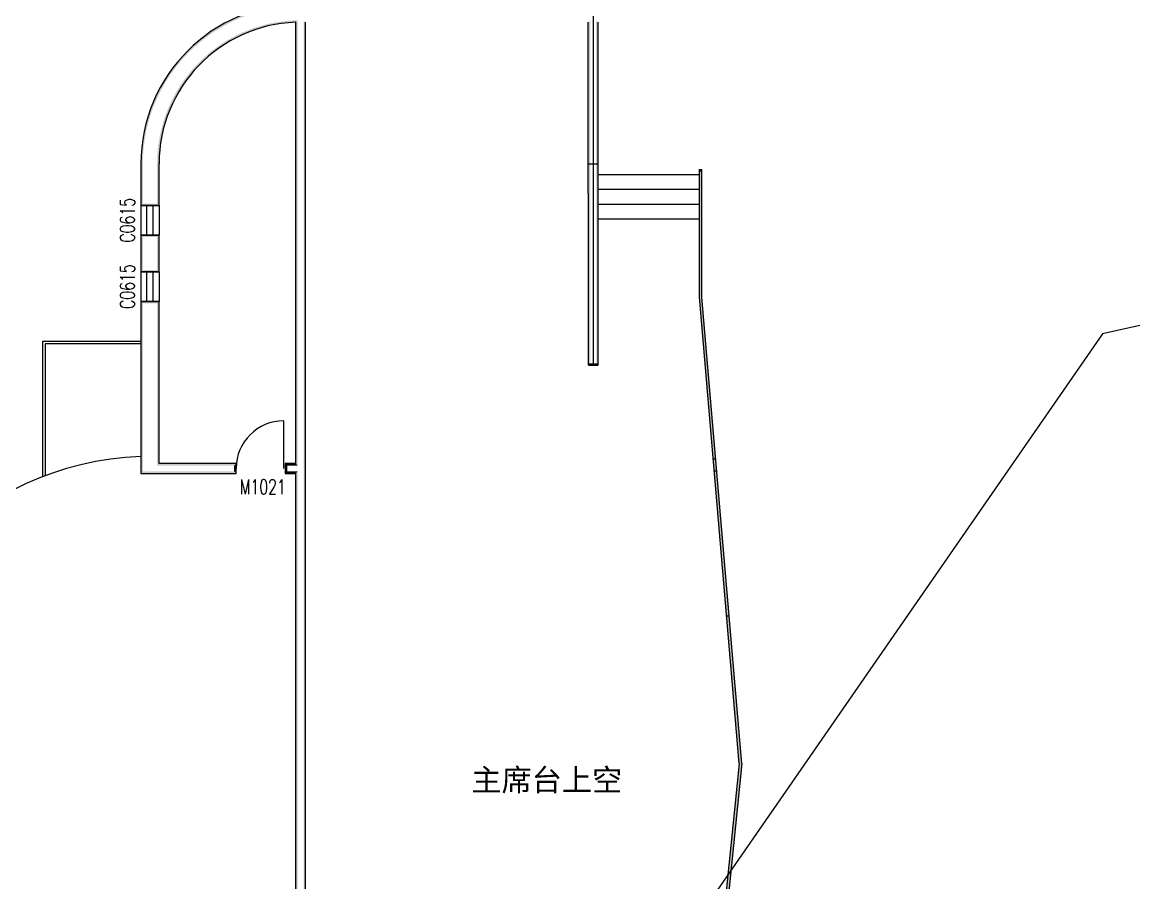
# Model space of a CAD drawing. Header units: millimetres. Extents: x -150677 to 588340, y -254013 to 149700.
# Drawn here: x 155936 to 178557, y -96336 to -78827 of the extents above; entities that cross this region are included whole.
import ezdxf

# ---------------------------------------------------------------- set-up
doc = ezdxf.new("R2010")
doc.units = ezdxf.units.MM
doc.header["$LTSCALE"] = 10
doc.header["$MEASUREMENT"] = 0
doc.linetypes.add('DOTE', pattern=[2.42, 2, -0.2, 0.02, -0.2])
for name, color, linetype in [('DOTE', 1, 'Continuous'), ('PUB_WALL', 9, 'Continuous'), ('WALL', 9, 'Continuous'), ('WINDOW', 4, 'Continuous'), ('WINDOW_TEXT', 7, 'Continuous')]:
    doc.layers.add(name, color=color, linetype=linetype)
doc.styles.add('_TCH_WINDOW', font='SIMPLEX', dxfattribs={"bigfont": 'GBCBIG'})
doc.styles.add('HZHT', font='')
doc.styles.get('HZHT').set_extended_font_data('SimSun')

# ---------------------------------------------------------------- blocks, each defined once
blk = doc.blocks.new('$DorLib2D$00000003')
blk.add_line((0.47, 0), (0.47, 0.97))
at = {"lineweight": 13}
blk.add_arc((0.47, 0), 0.97, 90, 180, dxfattribs=at)
blk = doc.blocks.new('$WINLIB2D$00000001')
at = {"color": 0}
for points in [[(-0.5, 0.5), (-0.5, -0.5)], [(-0.5, 0.5), (0.5, 0.5)], [(0.5, -0.5), (0.5, 0.5)], [(0.5, 0.167), (-0.5, 0.167)], [(0.5, -0.167), (-0.5, -0.167)], [(-0.5, -0.5), (0.5, -0.5)]]:
    blk.add_lwpolyline(points, dxfattribs=at)

msp = doc.modelspace()

# ---------------------------------------------------------------- hatches: boundary and pattern name
at = {"layer": 'PUB_WALL'}
for points in [[(161600.7, -78456, 0.4142136), (158350.7, -81706), (158390.7, -81706, -0.4142136), (161600.7, -78496)], [(161500.7, -78827.7, 0.4040778), (158720.7, -81706), (158680.7, -81706, -0.4082075), (161540.7, -78786.6)], [(161500.7, -87806), (161500.7, -78827.7), (161540.7, -78786.6), (161540.7, -87846)], [(161700.7, -87906), (161700.7, -78826), (161660.7, -78786), (161660.7, -87906)], [(167456.9, -85806), (167455.2, -78826), (167495.2, -78786), (167496.9, -85806)], [(167656.9, -85806), (167655.2, -78826), (167615.2, -78786), (167616.9, -85806)], [(158350.7, -81706), (158350.7, -82556), (158390.7, -82516), (158390.7, -81706)], [(158720.7, -82556), (158720.7, -81706), (158680.7, -81706), (158680.7, -82516)], [(169716, -84426), (169716, -81826), (169756, -81826), (169756, -84426)], [(169716, -81826), (169766, -81826), (169766, -81866), (169716, -81866)], [(169766, -84426), (169766, -81826), (169726, -81826), (169726, -84426)], [(158350.7, -82556), (158720.7, -82556), (158680.7, -82516), (158390.7, -82516)], [(158720.7, -83156), (158350.7, -83156), (158390.7, -83196), (158680.7, -83196)], [(158350.7, -83156), (158350.7, -83906), (158390.7, -83866), (158390.7, -83196)], [(158720.7, -83906), (158720.7, -83156), (158680.7, -83196), (158680.7, -83866)], [(158350.7, -83906), (158720.7, -83906), (158680.7, -83866), (158390.7, -83866)], [(158720.7, -84506), (158350.7, -84506), (158390.7, -84546), (158680.7, -84546)], [(158350.7, -84506), (158350.7, -88006), (158390.7, -87966), (158390.7, -84546)], [(158720.7, -87806), (158720.7, -84506), (158680.7, -84546), (158680.7, -87846)], [(170527.5, -93905.8), (169716.1, -84424.1), (169755.9, -84420.7), (170567.7, -93906.1)], [(170577.7, -93906.2), (169765.9, -84419.8), (169726, -84423.3), (170537.5, -93905.9)], [(167456.9, -85806), (167656.9, -85806), (167656.9, -85766), (167456.9, -85766)], [(158350.7, -88006), (160288.8, -88006), (160248.8, -87966), (158390.7, -87966)], [(160288.8, -87806), (158720.7, -87806), (158680.7, -87846), (160248.8, -87846)], [(160288.8, -88006), (160288.8, -87806), (160248.8, -87846), (160248.8, -87966)], [(161500.7, -87806), (161288.8, -87806), (161328.8, -87846), (161540.7, -87846)], [(161288.8, -87806), (161288.8, -88006), (161328.8, -87966), (161328.8, -87846)], [(161288.8, -88006), (161500.7, -88006), (161540.7, -87966), (161328.8, -87966)], [(161500.7, -99806), (161500.7, -88006), (161540.7, -87966), (161540.7, -99846)], [(161700.7, -99906), (161700.7, -87906), (161660.7, -87906), (161660.7, -99906)], [(170527.5, -93905.8), (169700.7, -102084.7), (169740.7, -102086.8), (170567.7, -93906.1)], [(170577.7, -93906.2), (169750.7, -102087.3), (169710.7, -102085.3), (170537.5, -93905.9)]]:
    msp.add_hatch(color=256, dxfattribs=at).paths.add_polyline_path(points)

# ---------------------------------------------------------------- linework, layer by layer
at = {"color": 1}
msp.add_lwpolyline([(167555.2, -78706), (167555.2, -85796.6)], dxfattribs=at)
for points in [[(206440.7, -78826), (177922.3, -85168.4), (161700.7, -108586)], [(158350.7, -85323.1), (156350.7, -85323.1), (156350.7, -88075.1)], [(158350.7, -85373.1), (156400.7, -85373.1), (156400.7, -88056)]]:
    msp.add_lwpolyline(points)
at = {"color": 2}
for points in [[(167655.9, -81926), (169416, -81926), (169716, -81926)], [(167656, -82226), (169416, -82226), (169716, -82226)], [(167656.1, -82526), (169416, -82526), (169716, -82526)], [(167656.2, -82826), (169416, -82826), (169716, -82826)]]:
    msp.add_lwpolyline(points, dxfattribs=at)
msp.add_arc((158600.7, -93906), 6250, 92.29244, 267.70756)
at = {"layer": 'DOTE', "linetype": 'DOTE'}
for p, q in [((167455.9, -81706), (167655.9, -81706)), ((167456.9, -85806), (167558.2, -85806)), ((169997.5, -87713.1), (170047.7, -87713.1)), ((170017.9, -87951.7), (170068.1, -87951.7)), ((170270.8, -90906), (170321, -90906))]:
    msp.add_line(p, q, dxfattribs=at)
at = {"layer": 'WALL'}
for p, q in [((161500.7, -87806), (161500.7, -78827.7)), ((161700.7, -87906), (161700.7, -78826)), ((167456.9, -85806), (167455.2, -78826)), ((167656.9, -85806), (167655.2, -78826)), ((158350.7, -81706), (158350.7, -82556)), ((158720.7, -82556), (158720.7, -81706)), ((169716, -84426), (169716, -81826)), ((169716, -81826), (169766, -81826)), ((169766, -84426), (169766, -81826)), ((158350.7, -82556), (158720.7, -82556)), ((158720.7, -83156), (158350.7, -83156)), ((158350.7, -83156), (158350.7, -83906)), ((158720.7, -83906), (158720.7, -83156)), ((158350.7, -83906), (158720.7, -83906)), ((158720.7, -84506), (158350.7, -84506)), ((158350.7, -84506), (158350.7, -88006)), ((158720.7, -87806), (158720.7, -84506)), ((170527.5, -93905.8), (169716.1, -84424.1)), ((170577.7, -93906.2), (169765.9, -84419.8)), ((167456.9, -85806), (167656.9, -85806)), ((160288.8, -87806), (158720.7, -87806)), ((160288.8, -88006), (160288.8, -87806)), ((161500.7, -87806), (161288.8, -87806)), ((161288.8, -87806), (161288.8, -88006)), ((161700.7, -99906), (161700.7, -87906)), ((158350.7, -88006), (160288.8, -88006)), ((161288.8, -88006), (161500.7, -88006)), ((161500.7, -99806), (161500.7, -88006)), ((170527.5, -93905.8), (169700.7, -102084.7)), ((170577.7, -93906.2), (169750.7, -102087.3))]:
    msp.add_line(p, q, dxfattribs=at)
for radius, start in [(3250, 90), (2880, 91.98984)]:
    msp.add_arc((161600.7, -81706), radius, start, 180, dxfattribs=at)

# ---------------------------------------------------------------- block references
at = {"layer": 'WINDOW'}
ref = msp.add_blockref('$WINLIB2D$00000001', (158535.7, -82856), dxfattribs=dict(at, xscale=-600, yscale=-370, zscale=-600, rotation=90.00000000000026))
ref.add_attrib('A', 'C0615', (158224.4, -83311), dxfattribs={"layer": 'WINDOW_TEXT', "height": 297.5, "rotation": 90, "style": '_TCH_WINDOW', "width": 0.705882})
ref = msp.add_blockref('$WINLIB2D$00000001', (158535.7, -84206), dxfattribs=dict(at, xscale=-600, yscale=-370, zscale=-600, rotation=90.00000000000026))
ref.add_attrib('A', 'C0615', (158224.4, -84661), dxfattribs={"layer": 'WINDOW_TEXT', "height": 297.5, "rotation": 90, "style": '_TCH_WINDOW', "width": 0.705882})
ref = msp.add_blockref('$DorLib2D$00000003', (160788.8, -87906), dxfattribs=dict(at, xscale=1000, yscale=1000, zscale=1000))
ref.add_attrib('A', 'M1021', (160363.8, -88429.8), dxfattribs={"layer": 'WINDOW_TEXT', "height": 297.5, "style": '_TCH_WINDOW', "width": 0.705882})

# ---------------------------------------------------------------- texts
at = {"style": 'HZHT'}
msp.add_text('主席台上空', height=450, dxfattribs=at).set_placement((165076.5, -94468.4))

doc.saveas('drawing.dxf')
